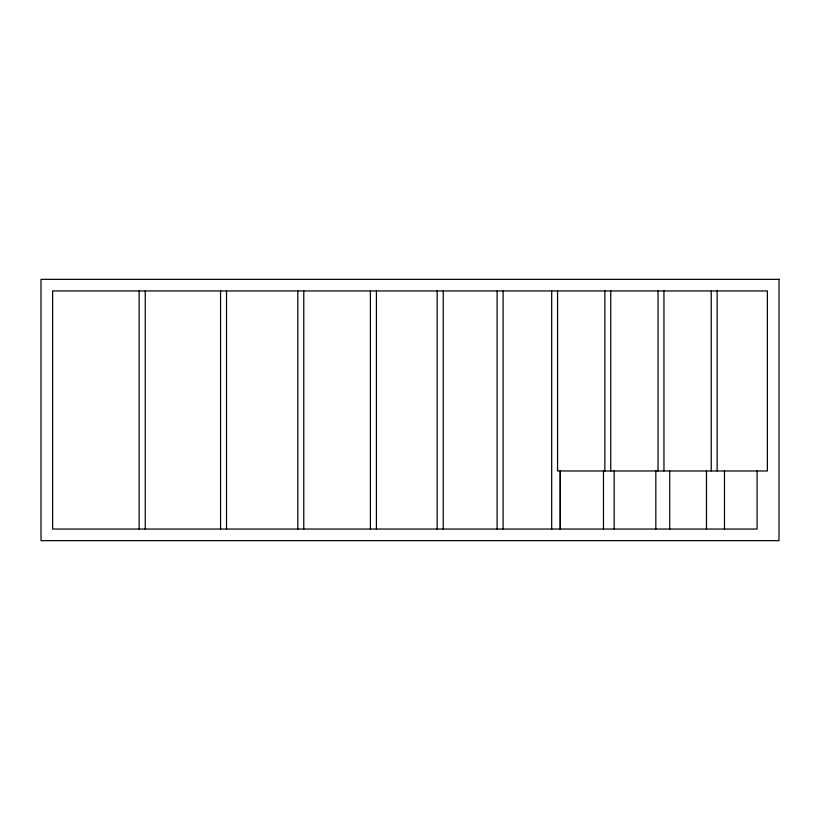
<?xml version="1.0" encoding="UTF-8"?>
<svg xmlns="http://www.w3.org/2000/svg" width="820" height="820" viewBox="0 0 820 820"><rect width="100%" height="100%" fill="white"/><g stroke="black" fill="none" stroke-linecap="round" stroke-linejoin="round"><path stroke-width="1.23" d="M757.106 470.977L757.106 529.054L52.613 529.054L52.613 290.946L767.387 290.946L767.387 470.977L557.559 470.977L557.559 290.946M724.47 470.977L724.47 529.054M717.141 290.946L717.141 470.977M711.237 290.946L711.237 470.977M706.471 470.977L706.471 529.054M669.714 470.977L669.714 529.054M663.954 290.946L663.954 470.977M658.04 290.946L658.04 470.977M655.826 470.977L655.826 529.054M614.18 470.977L614.18 529.054M610.756 290.946L610.756 470.977M604.842 290.946L604.842 470.977M603.469 470.977L603.469 529.054M560.326 470.977L560.326 529.054M560.162 470.977L560.162 529.054M551.696 290.946L551.696 529.054M503.111 290.946L503.111 529.054M497.115 290.946L497.115 529.054M443.241 290.946L443.241 529.054M437.183 290.946L437.183 529.054M376.411 290.946L376.411 529.054M370.394 290.946L370.394 529.054M303.779 290.946L303.779 529.054M297.803 290.946L297.803 529.054M226.525 290.946L226.525 529.054M220.559 290.946L220.559 529.054M145.242 290.946L145.242 529.054M139.144 290.946L139.144 529.054M779 279.333L41 279.333L41 540.667L779 540.667L779 279.333"/></g></svg>
